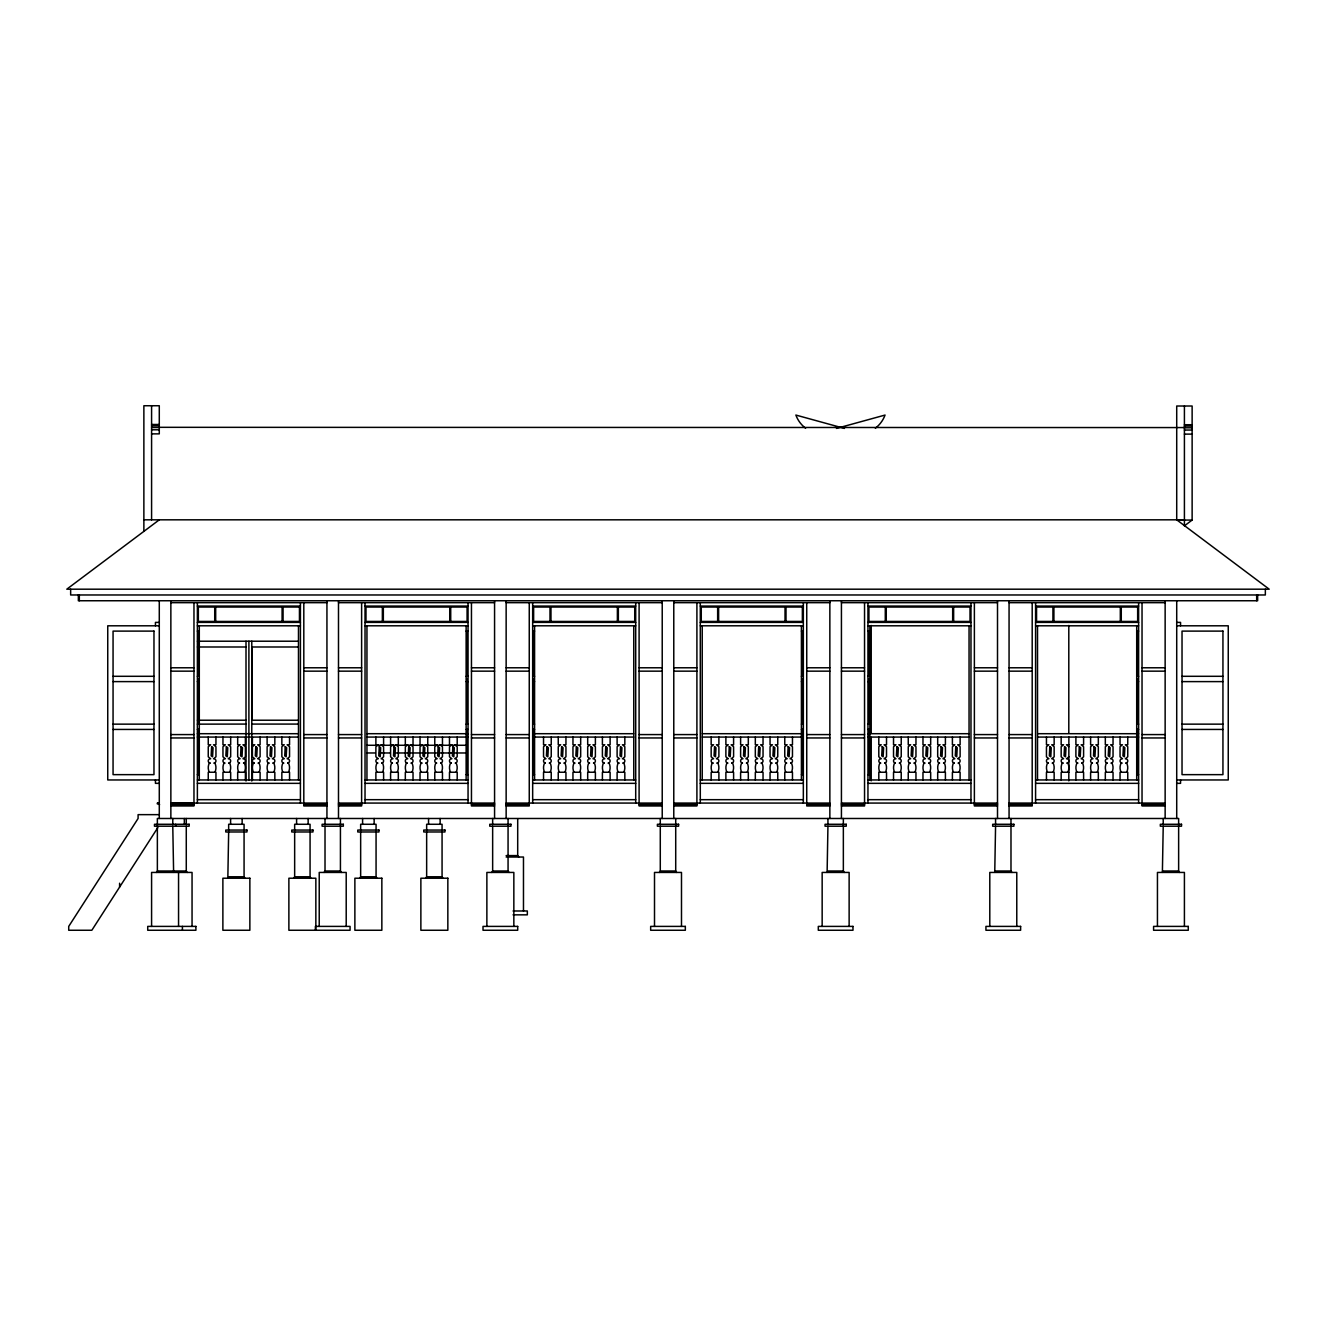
<?xml version="1.0" encoding="UTF-8"?>
<svg xmlns="http://www.w3.org/2000/svg" width="1336" height="1336" viewBox="0 0 1336 1336"><rect width="100%" height="100%" fill="white"/><g stroke="black" fill="none" stroke-linecap="round" stroke-linejoin="round"><path stroke-width="1.5" d="M157.364 803.186L157.364 803.938A3.474 3.474 0 0 1 159.602 804.673L159.251 804.422M246.008 781.026L246.008 641.213M248.897 780.241L248.897 641.213M871.206 780.859L871.222 737.355M871.206 733.213L871.222 625.465M1179.604 872.441L1178.636 871.005L1178.636 818.484L157.364 818.484L157.364 871.005L156.395 872.441M228.656 831.977L227.838 878.153M294.655 831.977L294.655 876.783L293.703 878.22M325.015 826.199L325.015 871.005L324.047 872.441M360.653 831.977L360.653 876.783L359.685 878.22M426.652 831.977L426.652 876.783L425.683 878.22M492.65 826.199L492.65 871.005L491.681 872.441M660.285 826.199L660.285 871.005L659.333 872.441M827.936 826.199L827.118 872.375M995.57 826.199L994.752 872.375M1163.222 826.199L1162.387 872.375M157.865 827.568L91.85 930.257L68.721 930.257L68.721 926.399L138.092 818.484L138.092 814.643L159.285 814.643M1068.883 756.827L1066.479 758.748A2.188 2.188 0 0 1 1068.867 760.618A2.188 2.188 0 0 1 1067.08 763.073M159.285 519.821L66.8 589.193L1269.2 589.193L1176.715 519.821L143.87 519.821M1192.13 520.071L1176.715 520.071L1176.715 406.01L1192.13 406.01L1192.13 520.071L1184.414 525.85L1184.414 406.01M836.453 428.422L885.05 415.062A29.058 29.058 0 0 1 875.33 428.221M151.586 424.481L159.285 424.481M1184.414 424.731L1192.13 424.731M151.586 425.833L159.285 425.833M1184.414 426.084L1192.13 426.084M159.285 427.32L1184.414 427.57M151.586 427.537L159.285 427.537M1184.414 427.804L1192.13 427.804M151.586 429.791L159.285 429.791M1184.414 430.042L1192.13 430.042M151.586 433.866L159.285 433.866L159.285 405.743L143.87 405.743L143.87 531.377M1184.414 434.116L1192.13 434.116M170.858 602.67L326.936 602.67M338.492 602.67L494.57 602.67M506.144 602.67L662.222 602.67M673.778 602.67L829.856 602.67M841.429 602.67L997.508 602.67M1009.064 602.67L1165.142 602.67M197.377 606.076L300.416 606.076M365.029 606.076L468.051 606.076M532.663 606.076L635.702 606.076M700.298 606.076L803.337 606.076M867.949 606.076L970.971 606.076M1035.584 606.076L1138.623 606.076M159.285 622.392L155.444 622.392L155.444 625.799M197.377 622.392L300.416 622.392M365.029 622.392L468.051 622.392M532.663 622.392L635.702 622.392M700.298 622.392L803.337 622.392M867.949 622.392L970.971 622.392M1035.584 622.392L1138.623 622.392M1176.715 622.392L1180.556 622.392L1180.556 625.799M159.285 625.799L107.748 625.799L107.748 779.957L159.285 779.957M197.377 625.799L300.416 625.799M365.029 625.799L468.051 625.799M532.663 625.799L635.702 625.799M700.298 625.799L803.337 625.799M867.949 625.799L970.971 625.799M1035.584 625.799L1138.623 625.799M1176.715 625.799L1228.252 625.799L1228.252 779.957L1176.715 779.957M197.377 631.11L199.298 631.11M466.13 631.11L468.051 631.11M532.663 631.11L534.584 631.11M801.416 631.11L803.337 631.11M867.949 631.11L869.87 631.11M1136.702 631.11L1138.623 631.11M197.444 641.213L298.312 641.213M197.444 646.991L246.008 646.991M298.312 646.991L251.786 646.991L251.786 720.221L298.312 720.221M170.858 667.783L193.97 667.783M303.806 667.783L326.936 667.783M338.492 667.783L361.622 667.783M471.458 667.783L494.57 667.783M506.144 667.783L529.256 667.783M639.092 667.783L662.222 667.783M673.778 667.783L696.908 667.783M806.744 667.783L829.856 667.783M841.429 667.783L864.542 667.783M974.378 667.783L997.508 667.783M1009.064 667.783L1032.194 667.783M1142.03 667.783L1165.142 667.783M170.858 671.156L193.97 671.156M303.806 671.156L326.936 671.156M338.492 671.156L361.622 671.156M471.458 671.156L494.57 671.156M506.144 671.156L529.256 671.156M639.092 671.156L662.222 671.156M673.778 671.156L696.908 671.156M806.744 671.156L829.856 671.156M841.429 671.156L864.542 671.156M974.378 671.156L997.508 671.156M1009.064 671.156L1032.194 671.156M1142.03 671.156L1165.142 671.156M113.059 676.3L153.974 676.3M197.377 676.3L199.298 676.3M466.13 676.3L468.051 676.3M532.663 676.3L534.584 676.3M801.416 676.3L803.337 676.3M867.949 676.3L869.87 676.3M1136.702 676.3L1138.623 676.3M1182.026 676.3L1222.941 676.3M113.059 681.61L153.974 681.61M197.377 681.61L199.298 681.61M466.13 681.61L468.051 681.61M532.663 681.61L534.584 681.61M801.416 681.61L803.337 681.61M867.949 681.61L869.87 681.61M1136.702 681.61L1138.623 681.61M1182.026 681.61L1222.941 681.61M197.444 720.221L246.008 720.221M113.059 724.145L153.974 724.145M197.377 724.145L246.008 724.079M251.786 724.079L298.312 724.079M466.13 724.145L468.051 724.145M532.663 724.145L534.584 724.145M801.416 724.145L803.337 724.145M867.949 724.145L869.87 724.145M1136.702 724.145L1138.623 724.145M1182.026 724.145L1222.941 724.145M113.059 729.439L153.974 729.439M197.377 729.439L199.298 729.439M466.13 729.439L468.051 729.439M532.663 729.439L534.584 729.439M801.416 729.439L803.337 729.439M867.949 729.439L869.87 729.439M1136.702 729.439L1138.623 729.439M1182.026 729.439L1222.941 729.439M197.377 733.698L298.346 733.698M367.083 733.698L468.051 733.698M532.663 733.698L633.631 733.698M702.369 733.698L803.337 733.698M867.949 733.698L968.917 733.698M1037.655 733.698L1138.623 733.698M170.858 734.583L193.97 734.583M303.806 734.583L326.936 734.583M338.492 734.583L361.622 734.583M471.458 734.583L494.57 734.583M506.144 734.583L529.256 734.583M639.092 734.583L662.222 734.583M673.778 734.583L696.908 734.583M806.744 734.583L829.856 734.583M841.429 734.583L864.542 734.583M974.378 734.583L997.508 734.583M1009.064 734.583L1032.194 734.583M1142.03 734.583L1165.142 734.583M197.377 737.071L298.379 737.071M367.033 737.071L468.051 737.071M532.663 737.071L633.665 737.071M702.318 737.071L803.337 737.071M867.949 737.071L968.951 737.071M1037.604 737.071L1138.623 737.071M170.858 737.956L193.97 737.956M303.806 737.956L326.936 737.956M338.492 737.956L361.622 737.956M471.458 737.956L494.57 737.956M506.144 737.956L529.256 737.956M639.092 737.956L662.222 737.956M673.778 737.956L696.908 737.956M806.744 737.956L829.856 737.956M841.429 737.956L864.542 737.956M974.378 737.956L997.508 737.956M1009.064 737.956L1032.194 737.956M1142.03 737.956L1165.142 737.956M1068.883 744.787L1066.479 744.787L1068.883 746.707M367.033 745.271L466.698 745.271M367.033 752.97L375.349 752.97M379.491 752.97L389.878 752.97M394.036 752.97L466.698 752.97M210.053 763.09L209.284 763.09A10.655 10.655 0 0 0 209.284 772.241M214.144 763.09L214.912 763.09A10.655 10.655 0 0 1 214.912 772.241M224.765 763.09L223.997 763.09A10.655 10.655 0 0 0 223.997 772.241M228.874 763.09L229.642 763.09A10.655 10.655 0 0 1 229.642 772.241M239.478 763.09L238.71 763.09A10.655 10.655 0 0 0 238.71 772.241M243.586 763.09L244.354 763.09A10.655 10.655 0 0 1 244.354 772.241M254.207 763.09L253.439 763.09A10.655 10.655 0 0 0 253.439 772.241M258.299 763.09L259.067 763.09A10.655 10.655 0 0 1 259.067 772.241M268.92 763.09L268.152 763.09A10.655 10.655 0 0 0 268.152 772.241M273.028 763.09L273.796 763.09A10.655 10.655 0 0 1 273.796 772.241M283.633 763.09L282.865 763.09A10.655 10.655 0 0 0 282.865 772.241M287.741 763.09L288.509 763.09A10.655 10.655 0 0 1 288.509 772.241M377.687 763.09L376.919 763.09A10.655 10.655 0 0 0 376.919 772.241M381.795 763.09L382.564 763.09A10.655 10.655 0 0 1 382.564 772.241M392.4 763.09L391.632 763.09A10.655 10.655 0 0 0 391.632 772.241M396.508 763.09L397.276 763.09A10.655 10.655 0 0 1 397.276 772.241M407.129 763.09L406.361 763.09A10.655 10.655 0 0 0 406.361 772.241M411.221 763.09L412.006 763.09A10.655 10.655 0 0 1 412.006 772.241M421.842 763.09L421.074 763.09A10.655 10.655 0 0 0 421.074 772.241M425.95 763.09L426.718 763.09A10.655 10.655 0 0 1 426.718 772.241M436.571 763.09L435.786 763.09A10.655 10.655 0 0 0 435.786 772.241M440.663 763.09L441.431 763.09A10.655 10.655 0 0 1 441.431 772.241M451.284 763.09L450.516 763.09A10.655 10.655 0 0 0 450.516 772.241M455.392 763.09L456.16 763.09A10.655 10.655 0 0 1 456.16 772.241M545.322 763.09L544.554 763.09A10.655 10.655 0 0 0 544.554 772.241M549.43 763.09L550.198 763.09A10.655 10.655 0 0 1 550.198 772.241M560.051 763.09L559.283 763.09A10.655 10.655 0 0 0 559.283 772.241M564.159 763.09L564.928 763.09A10.655 10.655 0 0 1 564.928 772.241M574.764 763.09L573.996 763.09A10.655 10.655 0 0 0 573.996 772.241M578.872 763.09L579.64 763.09A10.655 10.655 0 0 1 579.64 772.241M589.493 763.09L588.725 763.09A10.655 10.655 0 0 0 588.725 772.241M593.585 763.09L594.353 763.09A10.655 10.655 0 0 1 594.353 772.241M604.206 763.09L603.438 763.09A10.655 10.655 0 0 0 603.438 772.241M608.314 763.09L609.082 763.09A10.655 10.655 0 0 1 609.082 772.241M618.919 763.09L618.15 763.09A10.655 10.655 0 0 0 618.15 772.241M623.027 763.09L623.795 763.09A10.655 10.655 0 0 1 623.795 772.241M712.973 763.09L712.205 763.09A10.655 10.655 0 0 0 712.205 772.241M717.081 763.09L717.85 763.09A10.655 10.655 0 0 1 717.85 772.241M727.686 763.09L726.918 763.09A10.655 10.655 0 0 0 726.918 772.241M731.794 763.09L732.562 763.09A10.655 10.655 0 0 1 732.562 772.241M742.415 763.09L741.647 763.09A10.655 10.655 0 0 0 741.647 772.241M746.507 763.09L747.275 763.09A10.655 10.655 0 0 1 747.275 772.241M757.128 763.09L756.36 763.09A10.655 10.655 0 0 0 756.36 772.241M761.236 763.09L762.004 763.09A10.655 10.655 0 0 1 762.004 772.241M771.841 763.09L771.072 763.09A10.655 10.655 0 0 0 771.072 772.241M775.949 763.09L776.717 763.09A10.655 10.655 0 0 1 776.717 772.241M786.57 763.09L785.802 763.09A10.655 10.655 0 0 0 785.802 772.241M790.678 763.09L791.446 763.09A10.655 10.655 0 0 1 791.446 772.241M880.608 763.09L879.84 763.09A10.655 10.655 0 0 0 879.84 772.241M884.716 763.09L885.484 763.09A10.655 10.655 0 0 1 885.484 772.241M895.337 763.09L894.569 763.09A10.655 10.655 0 0 0 894.569 772.241M899.429 763.09L900.213 763.09A10.655 10.655 0 0 1 900.213 772.241M910.05 763.09L909.282 763.09A10.655 10.655 0 0 0 909.282 772.241M914.158 763.09L914.926 763.09A10.655 10.655 0 0 1 914.926 772.241M924.779 763.09L923.994 763.09A10.655 10.655 0 0 0 923.994 772.241M928.871 763.09L929.639 763.09A10.655 10.655 0 0 1 929.639 772.241M939.492 763.09L938.724 763.09A10.655 10.655 0 0 0 938.724 772.241M943.6 763.09L944.368 763.09A10.655 10.655 0 0 1 944.368 772.241M954.205 763.09L953.436 763.09A10.655 10.655 0 0 0 953.436 772.241M958.313 763.09L959.081 763.09A10.655 10.655 0 0 1 959.081 772.241M1048.259 763.09L1047.491 763.09A10.655 10.655 0 0 0 1047.491 772.241M1052.367 763.09L1053.135 763.09A10.655 10.655 0 0 1 1053.135 772.241M1062.972 763.09L1062.203 763.09A10.655 10.655 0 0 0 1062.203 772.241M1067.08 763.09L1067.848 763.09A10.655 10.655 0 0 1 1067.848 772.241M1077.701 763.09L1076.933 763.09A10.655 10.655 0 0 0 1076.933 772.241M1081.793 763.09L1082.561 763.09A10.655 10.655 0 0 1 1082.561 772.241M1092.414 763.09L1091.646 763.09A10.655 10.655 0 0 0 1091.646 772.241M1096.522 763.09L1097.29 763.09A10.655 10.655 0 0 1 1097.29 772.241M1107.127 763.09L1106.358 763.09A10.655 10.655 0 0 0 1106.358 772.241M1111.235 763.09L1112.003 763.09A10.655 10.655 0 0 1 1112.003 772.241M1121.856 763.09L1121.088 763.09A10.655 10.655 0 0 0 1121.088 772.241M1125.947 763.09L1126.716 763.09A10.655 10.655 0 0 1 1126.716 772.241M1068.883 772.241L1061.168 772.241L1061.168 779.957M197.377 774.646L199.298 774.646M466.13 774.646L468.051 774.646M532.663 774.646L534.584 774.646M801.416 774.646L803.337 774.646M867.949 774.646L869.87 774.646M1136.702 774.646L1138.623 774.646M197.377 779.957L300.416 779.957M365.029 779.957L468.051 779.957M532.663 779.957L635.702 779.957M700.298 779.957L803.337 779.957M867.949 779.957L970.971 779.957M1035.584 779.957L1138.623 779.957M159.285 783.347L155.444 783.347L155.444 779.957M197.377 783.347L300.416 783.347M365.029 783.347L468.051 783.347M532.663 783.347L635.702 783.347M700.298 783.347L803.337 783.347M867.949 783.347L970.971 783.347M1035.584 783.347L1138.623 783.347M1176.715 783.347L1180.556 783.347L1180.556 779.957M197.377 799.679L300.416 799.679M365.029 799.679L468.051 799.679M532.663 799.679L635.702 799.679M700.298 799.679L803.337 799.679M867.949 799.679L970.971 799.679M1035.584 799.679L1138.623 799.679M157.464 803.07L159.285 803.07M326.936 803.07L170.858 803.086L193.97 803.17M338.492 803.07L494.57 803.07M506.144 803.07L662.222 803.07M673.778 803.07L829.856 803.07M841.429 803.07L997.508 803.07M1009.064 803.07L1165.142 803.07M170.858 803.938L193.97 803.938M303.806 803.938L326.936 803.938M338.492 803.938L361.622 803.938M471.458 803.938L494.57 803.938M506.144 803.938L529.256 803.938M639.092 803.938L662.222 803.938M673.778 803.938L696.908 803.938M806.744 803.938L829.856 803.938M841.429 803.938L864.542 803.938M974.378 803.938L997.508 803.938M1009.064 803.938L1032.194 803.938M1142.03 803.938L1165.142 803.938M170.858 804.806L193.97 804.806M303.806 804.806L326.936 804.806M338.492 804.806L361.622 804.806M471.458 804.806L494.57 804.806M506.144 804.806L529.256 804.806M639.092 804.806L662.222 804.806M673.778 804.806L696.908 804.806M806.744 804.806L829.856 804.806M841.429 804.806L864.542 804.806M974.378 804.806L997.508 804.806M1009.064 804.806L1032.194 804.806M1142.03 804.806L1165.142 804.806M170.858 805.959L193.97 805.959L193.97 602.67M326.936 805.959L303.806 805.959L303.806 602.67M338.492 805.959L361.622 805.959L361.622 602.67M494.57 805.959L471.458 805.959L471.458 602.67M506.144 805.959L529.256 805.959L529.256 602.67M662.222 805.959L639.092 805.959L639.092 602.67M673.778 805.959L696.908 805.959L696.908 602.67M829.856 805.959L806.744 805.959L806.744 602.67M841.429 805.959L864.542 805.959L864.542 602.67M997.508 805.959L974.378 805.959L974.378 602.67M1009.064 805.959L1032.194 805.959L1032.194 602.67M1165.142 805.959L1142.03 805.959L1142.03 602.67M506.144 855.591L517.7 855.591L518.669 857.027M506.144 857.027L523.478 857.027L523.478 910.985M157.364 871.005L186.272 871.005L187.24 872.441M325.015 871.005L340.429 871.005L341.381 872.441M492.65 871.005L508.064 871.005L509.033 872.441M660.285 871.005L675.715 871.005L676.667 872.441M827.936 871.005L843.35 871.005L844.319 872.441M995.57 871.005L1010.985 871.005L1011.953 872.441M1163.222 871.005L1178.636 871.005M228.656 876.783L244.071 876.783L244.655 877.986A2.522 1.787 90 0 0 245.039 878.22M294.655 876.783L310.069 876.783L310.637 877.986A2.522 1.787 90 0 0 311.037 878.22M360.653 876.783L376.067 876.783L376.635 877.986A2.522 1.787 90 0 0 377.036 878.22M426.652 876.783L442.066 876.783L442.634 877.986A2.522 1.787 -90 0 0 443.034 878.22M513.057 910.985L527.336 910.985L527.336 914.843L513.057 914.843M1176.715 519.821L1184.414 520.071M844.469 428.422L795.872 415.062A29.058 29.058 0 0 0 805.591 428.221M173.613 872.375L172.778 826.199M517.7 855.591L517.7 818.935M1265.342 589.193L1265.342 594.971L70.658 594.971L70.658 589.193M1257.644 594.971L1257.644 600.749L78.356 600.749L78.356 594.971L79.325 594.971L79.325 600.749M1256.675 594.971L1256.675 600.749M1184.414 926.399L1184.414 872.441L1157.444 872.441L1157.444 926.399M1176.715 601.1L1176.715 818.484M1165.142 601.183L1165.142 818.484M1163.222 818.484L1163.222 824.279M1138.623 602.67L1138.623 803.07M1137.654 631.11L1137.654 676.3M1137.654 678.955L1137.654 724.145M1137.654 729.439L1137.654 774.646M1136.702 625.799L1136.702 779.957M1127.751 737.071L1127.751 744.787L1125.346 744.787L1127.751 746.707L1127.751 756.827L1125.346 758.748A2.188 2.188 0 0 1 1127.734 760.618A2.188 2.188 0 0 1 1125.947 763.073M1127.751 779.957L1127.751 772.241L1120.052 772.241L1120.052 779.957M1121.271 607.045L1121.271 621.44M1120.32 607.045L1120.32 621.44M1120.052 737.071L1120.052 744.787L1122.457 744.787L1120.052 746.707L1120.052 756.827L1122.457 758.748A2.188 2.188 0 0 0 1120.069 760.618A2.188 2.188 0 0 0 1121.856 763.073M1113.038 737.071L1113.038 744.787L1110.633 744.787L1113.038 746.707L1113.038 756.827L1110.633 758.748A2.188 2.188 0 0 1 1113.022 760.618A2.188 2.188 0 0 1 1111.235 763.073M1113.038 779.957L1113.038 772.241L1105.323 772.241L1105.323 779.957M1105.323 737.071L1105.323 744.787L1107.744 744.787L1105.323 746.707L1105.323 756.827L1107.744 758.748A2.188 2.188 0 0 0 1105.356 760.618A2.188 2.188 0 0 0 1107.127 763.073M1098.326 737.071L1098.326 744.787L1095.904 744.787L1098.326 746.707L1098.326 756.827L1095.904 758.748A2.188 2.188 0 0 1 1098.292 760.618A2.188 2.188 0 0 1 1096.522 763.073M1098.326 779.957L1098.326 772.241L1090.61 772.241L1090.61 779.957M1090.61 737.071L1090.61 744.787L1093.015 744.787L1090.61 746.707L1090.61 756.827L1093.015 758.748A2.188 2.188 0 0 0 1090.627 760.618A2.188 2.188 0 0 0 1092.414 763.073M1083.596 737.071L1083.596 744.787L1081.191 744.787L1083.596 746.707L1083.596 756.827L1081.191 758.748A2.188 2.188 0 0 1 1083.58 760.618A2.188 2.188 0 0 1 1081.793 763.073M1083.596 779.957L1083.596 772.241L1075.898 772.241L1075.898 779.957M1075.898 737.071L1075.898 744.787L1078.302 744.787L1075.898 746.707L1075.898 756.827L1078.302 758.748A2.188 2.188 0 0 0 1075.914 760.618A2.188 2.188 0 0 0 1077.701 763.073M1068.8 625.465L1068.8 733.213M1068.883 737.071L1068.8 780.859M1061.168 737.071L1061.168 744.787L1063.59 744.787L1061.168 746.707L1061.168 756.827L1063.59 758.748A2.188 2.188 0 0 0 1061.202 760.618A2.188 2.188 0 0 0 1062.972 763.073M1054.154 737.071L1054.154 744.787L1051.749 744.787L1054.154 746.707L1054.154 756.827L1051.749 758.748A2.188 2.188 0 0 1 1054.137 760.618A2.188 2.188 0 0 1 1052.367 763.073M1054.154 779.957L1054.154 772.241L1046.455 772.241L1046.455 779.957M1053.904 607.045L1053.904 621.44M1052.935 607.045L1052.935 621.44M1046.455 737.071L1046.455 744.787L1048.86 744.787L1046.455 746.707L1046.455 756.827L1048.86 758.748A2.188 2.188 0 0 0 1046.472 760.618A2.188 2.188 0 0 0 1048.259 763.073M1037.521 625.799L1037.521 779.957M1035.584 602.67L1035.584 803.07M1016.779 926.399L1016.779 872.441L989.792 872.441L989.792 926.399M1010.985 818.484L1010.985 871.005M1009.064 601.183L1009.064 818.484M997.508 601.183L997.508 818.484M995.57 818.484L995.57 824.279M970.971 602.67L970.971 803.07M969.051 625.799L969.051 779.957M960.116 737.071L960.116 744.787L957.712 744.787L960.116 746.707L960.116 756.827L957.712 758.748A2.188 2.188 0 0 1 960.1 760.618A2.188 2.188 0 0 1 958.313 763.073M960.116 779.957L960.116 772.241L952.401 772.241L952.401 779.957M953.637 607.045L953.637 621.44M952.668 607.045L952.668 621.44M952.401 737.071L952.401 744.787L954.822 744.787L952.401 746.707L952.401 756.827L954.822 758.748A2.188 2.188 0 0 0 952.434 760.618A2.188 2.188 0 0 0 954.205 763.073M945.404 737.071L945.404 744.787L942.982 744.787L945.404 746.707L945.404 756.827L942.982 758.748A2.188 2.188 0 0 1 945.37 760.618A2.188 2.188 0 0 1 943.6 763.073M945.404 779.957L945.404 772.241L937.688 772.241L937.688 779.957M937.688 737.071L937.688 744.787L940.093 744.787L937.688 746.707L937.688 756.827L940.093 758.748A2.188 2.188 0 0 0 937.705 760.618A2.188 2.188 0 0 0 939.492 763.073M930.674 737.071L930.674 744.787L928.269 744.787L930.674 746.707L930.674 756.827L928.269 758.748A2.188 2.188 0 0 1 930.658 760.618A2.188 2.188 0 0 1 928.871 763.073M930.674 779.957L930.674 772.241L922.976 772.241L922.976 779.957M922.976 737.071L922.976 744.787L925.38 744.787L922.976 746.707L922.976 756.827L925.38 758.748A2.188 2.188 0 0 0 922.992 760.618A2.188 2.188 0 0 0 924.779 763.073M915.962 737.071L915.962 744.787L913.557 744.787L915.962 746.707L915.962 756.827L913.557 758.748A2.188 2.188 0 0 1 915.945 760.618A2.188 2.188 0 0 1 914.158 763.073M915.962 779.957L915.962 772.241L908.246 772.241L908.246 779.957M908.246 737.071L908.246 744.787L910.651 744.787L908.246 746.707L908.246 756.827L910.651 758.748A2.188 2.188 0 0 0 908.28 760.618A2.188 2.188 0 0 0 910.05 763.073M901.232 737.071L901.232 744.787L898.827 744.787L901.232 746.707L901.232 756.827L898.827 758.748A2.188 2.188 0 0 1 901.215 760.618A2.188 2.188 0 0 1 899.429 763.073M901.232 779.957L901.232 772.241L893.533 772.241L893.533 779.957M893.533 737.071L893.533 744.787L895.938 744.787L893.533 746.707L893.533 756.827L895.938 758.748A2.188 2.188 0 0 0 893.55 760.618A2.188 2.188 0 0 0 895.337 763.073M886.519 737.071L886.519 744.787L884.115 744.787L886.519 746.707L886.519 756.827L884.115 758.748A2.188 2.188 0 0 1 886.503 760.618A2.188 2.188 0 0 1 884.716 763.073M886.519 779.957L886.519 772.241L878.804 772.241L878.804 779.957M886.252 607.045L886.252 621.44M885.284 607.045L885.284 621.44M878.804 737.071L878.804 744.787L881.226 744.787L878.804 746.707L878.804 756.827L881.226 758.748A2.188 2.188 0 0 0 878.837 760.618A2.188 2.188 0 0 0 880.608 763.073M869.87 625.799L869.87 779.957M868.918 631.11L868.918 676.3M868.918 678.955L868.918 724.145M868.918 729.439L868.918 774.646M867.949 602.67L867.949 803.07M849.128 926.399L849.128 872.441L822.158 872.441L822.158 926.399M843.35 818.484L843.35 871.005M841.429 601.183L841.429 818.484M829.856 601.183L829.856 818.484M827.936 818.484L827.936 824.279M803.337 602.67L803.337 803.07M802.368 631.11L802.368 676.3M802.368 678.955L802.368 724.145M802.368 729.439L802.368 774.646M801.416 625.799L801.416 779.957M792.465 737.071L792.465 744.787L790.06 744.787L792.465 746.707L792.465 756.827L790.06 758.748A2.188 2.188 0 0 1 792.448 760.618A2.188 2.188 0 0 1 790.678 763.073M792.465 779.957L792.465 772.241L784.766 772.241L784.766 779.957M786.002 607.045L786.002 621.44M785.034 607.045L785.034 621.44M784.766 737.071L784.766 744.787L787.171 744.787L784.766 746.707L784.766 756.827L787.171 758.748A2.188 2.188 0 0 0 784.783 760.618A2.188 2.188 0 0 0 786.57 763.073M777.752 737.071L777.752 744.787L775.348 744.787L777.752 746.707L777.752 756.827L775.348 758.748A2.188 2.188 0 0 1 777.736 760.618A2.188 2.188 0 0 1 775.949 763.073M777.752 779.957L777.752 772.241L770.054 772.241L770.054 779.957M770.054 737.071L770.054 744.787L772.458 744.787L770.054 746.707L770.054 756.827L772.458 758.748A2.188 2.188 0 0 0 770.07 760.618A2.188 2.188 0 0 0 771.841 763.073M763.04 737.071L763.04 744.787L760.618 744.787L763.04 746.707L763.04 756.827L760.618 758.748A2.188 2.188 0 0 1 763.006 760.618A2.188 2.188 0 0 1 761.236 763.073M763.04 779.957L763.04 772.241L755.324 772.241L755.324 779.957M755.324 737.071L755.324 744.787L757.729 744.787L755.324 746.707L755.324 756.827L757.729 758.748A2.188 2.188 0 0 0 755.341 760.618A2.188 2.188 0 0 0 757.128 763.073M748.31 737.071L748.31 744.787L745.905 744.787L748.31 746.707L748.31 756.827L745.905 758.748A2.188 2.188 0 0 1 748.294 760.618A2.188 2.188 0 0 1 746.507 763.073M748.31 779.957L748.31 772.241L740.612 772.241L740.612 779.957M740.612 737.071L740.612 744.787L743.016 744.787L740.612 746.707L740.612 756.827L743.016 758.748A2.188 2.188 0 0 0 740.628 760.618A2.188 2.188 0 0 0 742.415 763.073M733.598 737.071L733.598 744.787L731.193 744.787L733.598 746.707L733.598 756.827L731.193 758.748A2.188 2.188 0 0 1 733.581 760.618A2.188 2.188 0 0 1 731.794 763.073M733.598 779.957L733.598 772.241L725.882 772.241L725.882 779.957M725.882 737.071L725.882 744.787L728.304 744.787L725.882 746.707L725.882 756.827L728.304 758.748A2.188 2.188 0 0 0 725.916 760.618A2.188 2.188 0 0 0 727.686 763.073M718.885 737.071L718.885 744.787L716.463 744.787L718.885 746.707L718.885 756.827L716.463 758.748A2.188 2.188 0 0 1 718.851 760.618A2.188 2.188 0 0 1 717.081 763.073M718.885 779.957L718.885 772.241L711.169 772.241L711.169 779.957M718.618 607.045L718.618 621.44M717.649 607.045L717.649 621.44M711.169 737.071L711.169 744.787L713.574 744.787L711.169 746.707L711.169 756.827L713.574 758.748A2.188 2.188 0 0 0 711.186 760.618A2.188 2.188 0 0 0 712.973 763.073M702.235 625.799L702.235 779.957M700.298 602.67L700.298 803.07M681.494 926.399L681.494 872.441L654.506 872.441L654.506 926.399M675.715 818.484L675.715 871.005M673.778 601.183L673.778 818.484M662.222 601.183L662.222 818.484M660.285 818.484L660.285 824.279M635.702 602.67L635.702 803.07M633.765 625.799L633.765 779.957M624.83 737.071L624.83 744.787L622.426 744.787L624.83 746.707L624.83 756.827L622.426 758.748A2.188 2.188 0 0 1 624.814 760.618A2.188 2.188 0 0 1 623.027 763.073M624.83 779.957L624.83 772.241L617.115 772.241L617.115 779.957M618.351 607.045L618.351 621.44M617.382 607.045L617.382 621.44M617.115 737.071L617.115 744.787L619.537 744.787L617.115 746.707L617.115 756.827L619.537 758.748A2.188 2.188 0 0 0 617.149 760.618A2.188 2.188 0 0 0 618.919 763.073M610.118 737.071L610.118 744.787L607.696 744.787L610.118 746.707L610.118 756.827L607.696 758.748A2.188 2.188 0 0 1 610.084 760.618A2.188 2.188 0 0 1 608.314 763.073M610.118 779.957L610.118 772.241L602.402 772.241L602.402 779.957M602.402 737.071L602.402 744.787L604.807 744.787L602.402 746.707L602.402 756.827L604.807 758.748A2.188 2.188 0 0 0 602.419 760.618A2.188 2.188 0 0 0 604.206 763.073M595.388 737.071L595.388 744.787L592.984 744.787L595.388 746.707L595.388 756.827L592.984 758.748A2.188 2.188 0 0 1 595.372 760.618A2.188 2.188 0 0 1 593.585 763.073M595.388 779.957L595.388 772.241L587.69 772.241L587.69 779.957M587.69 737.071L587.69 744.787L590.095 744.787L587.69 746.707L587.69 756.827L590.095 758.748A2.188 2.188 0 0 0 587.706 760.618A2.188 2.188 0 0 0 589.493 763.073M580.676 737.071L580.676 744.787L578.271 744.787L580.676 746.707L580.676 756.827L578.271 758.748A2.188 2.188 0 0 1 580.659 760.618A2.188 2.188 0 0 1 578.872 763.073M580.676 779.957L580.676 772.241L572.96 772.241L572.96 779.957M572.96 737.071L572.96 744.787L575.382 744.787L572.96 746.707L572.96 756.827L575.382 758.748A2.188 2.188 0 0 0 572.994 760.618A2.188 2.188 0 0 0 574.764 763.073M565.946 737.071L565.946 744.787L563.541 744.787L565.946 746.707L565.946 756.827L563.541 758.748A2.188 2.188 0 0 1 565.93 760.618A2.188 2.188 0 0 1 564.159 763.073M565.946 779.957L565.946 772.241L558.248 772.241L558.248 779.957M558.248 737.071L558.248 744.787L560.652 744.787L558.248 746.707L558.248 756.827L560.652 758.748A2.188 2.188 0 0 0 558.264 760.618A2.188 2.188 0 0 0 560.051 763.073M551.234 737.071L551.234 744.787L548.829 744.787L551.234 746.707L551.234 756.827L548.829 758.748A2.188 2.188 0 0 1 551.217 760.618A2.188 2.188 0 0 1 549.43 763.073M551.234 779.957L551.234 772.241L543.535 772.241L543.535 779.957M550.966 607.045L550.966 621.44M549.998 607.045L549.998 621.44M543.535 737.071L543.535 744.787L545.94 744.787L543.535 746.707L543.535 756.827L545.94 758.748A2.188 2.188 0 0 0 543.552 760.618A2.188 2.188 0 0 0 545.322 763.073M534.584 625.799L534.584 779.957M533.632 631.11L533.632 676.3M533.632 678.955L533.632 724.145M533.632 729.439L533.632 774.646M532.663 602.67L532.663 803.07M513.842 926.399L513.842 872.441L486.872 872.441L486.872 926.399M508.064 818.484L508.064 871.005M506.144 601.183L506.144 818.484M494.57 601.183L494.57 818.484M492.65 818.484L492.65 824.279M468.051 602.67L468.051 803.07M467.082 631.11L467.082 676.3M467.082 678.955L467.082 724.145M467.082 729.439L467.082 774.646M466.13 625.799L466.13 779.957M457.196 737.071L457.196 744.787L454.774 744.787L457.196 746.707L457.196 756.827L454.774 758.748A2.188 2.188 0 0 1 457.162 760.618A2.188 2.188 0 0 1 455.392 763.073M457.196 779.957L457.196 772.241L449.48 772.241L449.48 779.957M450.716 607.045L450.716 621.44M449.748 607.045L449.748 621.44M449.48 737.071L449.48 744.787L451.885 744.787L449.48 746.707L449.48 756.827L451.885 758.748A2.188 2.188 0 0 0 449.497 760.618A2.188 2.188 0 0 0 451.284 763.073M442.466 737.071L442.466 744.787L440.062 744.787L442.466 746.707L442.466 756.827L440.062 758.748A2.188 2.188 0 0 1 442.45 760.618A2.188 2.188 0 0 1 440.663 763.073M442.466 779.957L442.466 772.241L434.768 772.241L434.768 779.957M442.066 830.057L442.066 824.279L426.652 824.279L426.652 830.057M442.066 831.977L442.066 876.783M440.145 818.484L440.145 824.279M434.768 737.071L434.768 744.787L437.173 744.787L434.768 746.707L434.768 756.827L437.173 758.748A2.188 2.188 0 0 0 434.785 760.618A2.188 2.188 0 0 0 436.571 763.073M428.572 818.484L428.572 824.279M427.754 737.071L427.754 744.787L425.349 744.787L427.754 746.707L427.754 756.827L425.349 758.748A2.188 2.188 0 0 1 427.72 760.618A2.188 2.188 0 0 1 425.95 763.073M427.754 779.957L427.754 772.241L420.038 772.241L420.038 779.957M420.038 737.071L420.038 744.787L422.443 744.787L420.038 746.707L420.038 756.827L422.443 758.748A2.188 2.188 0 0 0 420.055 760.618A2.188 2.188 0 0 0 421.842 763.073M413.024 737.071L413.024 744.787L410.62 744.787L413.024 746.707L413.024 756.827L410.62 758.748A2.188 2.188 0 0 1 413.008 760.618A2.188 2.188 0 0 1 411.221 763.073M413.024 779.957L413.024 772.241L405.326 772.241L405.326 779.957M405.326 737.071L405.326 744.787L407.731 744.787L405.326 746.707L405.326 756.827L407.731 758.748A2.188 2.188 0 0 0 405.342 760.618A2.188 2.188 0 0 0 407.129 763.073M398.312 737.071L398.312 744.787L395.907 744.787L398.312 746.707L398.312 756.827L395.907 758.748A2.188 2.188 0 0 1 398.295 760.618A2.188 2.188 0 0 1 396.508 763.073M398.312 779.957L398.312 772.241L390.596 772.241L390.596 779.957M390.596 737.071L390.596 744.787L393.018 744.787L390.596 746.707L390.596 756.827L393.018 758.748A2.188 2.188 0 0 0 390.63 760.618A2.188 2.188 0 0 0 392.4 763.073M383.599 737.071L383.599 744.787L381.178 744.787L383.599 746.707L383.599 756.827L381.178 758.748A2.188 2.188 0 0 1 383.566 760.618A2.188 2.188 0 0 1 381.795 763.073M383.599 779.957L383.599 772.241L375.884 772.241L375.884 779.957M383.332 607.045L383.332 621.44M382.363 607.045L382.363 621.44M376.067 830.057L376.067 824.279L360.653 824.279L360.653 830.057M376.067 831.977L376.067 876.783M375.884 737.071L375.884 744.787L378.288 744.787L375.884 746.707L375.884 756.827L378.288 758.748A2.188 2.188 0 0 0 375.9 760.618A2.188 2.188 0 0 0 377.687 763.073M374.147 818.484L374.147 824.279M366.949 625.799L366.949 779.957M365.029 602.67L365.029 803.07M362.59 818.484L362.59 824.279M346.208 926.399L346.208 872.441L319.221 872.441L319.221 926.399M340.429 818.484L340.429 871.005M338.492 601.183L338.492 818.484M326.936 601.183L326.936 818.484M325.015 818.484L325.015 824.279M315.847 930.257L315.847 878.22L288.877 878.22L288.877 930.257L350.065 930.257L350.065 926.399L315.379 926.399L315.379 930.257M310.069 830.057L310.069 824.279L294.655 824.279L294.655 830.057M310.069 831.977L310.069 876.783M308.148 818.484L308.148 824.279M300.416 602.67L300.416 803.07M298.479 625.799L298.479 779.957M296.592 818.484L296.592 824.279M289.545 737.071L289.545 744.787L287.14 744.787L289.545 746.707L289.545 756.827L287.14 758.748A2.188 2.188 0 0 1 289.528 760.618A2.188 2.188 0 0 1 287.741 763.073M289.545 779.957L289.545 772.241L281.846 772.241L281.846 779.957M283.065 607.045L283.065 621.44M282.096 607.045L282.096 621.44M281.846 737.071L281.846 744.787L284.251 744.787L281.846 746.707L281.846 756.827L284.251 758.748A2.188 2.188 0 0 0 281.863 760.618A2.188 2.188 0 0 0 283.633 763.073M274.832 737.071L274.832 744.787L272.41 744.787L274.832 746.707L274.832 756.827L272.41 758.748A2.188 2.188 0 0 1 274.798 760.618A2.188 2.188 0 0 1 273.028 763.073M274.832 779.957L274.832 772.241L267.116 772.241L267.116 779.957M267.116 737.071L267.116 744.787L269.521 744.787L267.116 746.707L267.116 756.827L269.521 758.748A2.188 2.188 0 0 0 267.133 760.618A2.188 2.188 0 0 0 268.92 763.073M260.102 737.071L260.102 744.787L257.698 744.787L260.102 746.707L260.102 756.827L257.698 758.748A2.188 2.188 0 0 1 260.086 760.618A2.188 2.188 0 0 1 258.299 763.073M260.102 779.957L260.102 772.241L252.404 772.241L252.404 779.957M252.404 737.071L252.404 744.787L254.809 744.787L252.404 746.707L252.404 756.827L254.809 758.748A2.188 2.188 0 0 0 252.421 760.618A2.188 2.188 0 0 0 254.207 763.073M251.786 641.213L251.786 781.026M245.39 737.071L245.39 744.787L242.985 744.787L245.39 746.707L245.39 756.827L242.985 758.748A2.188 2.188 0 0 1 245.373 760.618A2.188 2.188 0 0 1 243.586 763.073M245.39 779.957L245.39 772.241L237.674 772.241L237.674 779.957M244.071 830.057L244.071 824.279L228.656 824.279L228.656 830.057M244.071 831.977L244.071 876.783M242.15 818.484L242.15 824.279M237.674 737.071L237.674 744.787L240.096 744.787L237.674 746.707L237.674 756.827L240.096 758.748A2.188 2.188 0 0 0 237.708 760.618A2.188 2.188 0 0 0 239.478 763.073M230.677 737.071L230.677 744.787L228.256 744.787L230.677 746.707L230.677 756.827L228.256 758.748A2.188 2.188 0 0 1 230.644 760.618A2.188 2.188 0 0 1 228.874 763.073M230.677 779.957L230.677 772.241L222.962 772.241L222.962 779.957M230.594 818.484L230.594 824.279M222.962 737.071L222.962 744.787L225.366 744.787L222.962 746.707L222.962 756.827L225.366 758.748A2.188 2.188 0 0 0 222.978 760.618A2.188 2.188 0 0 0 224.765 763.073M215.948 737.071L215.948 744.787L213.543 744.787L215.948 746.707L215.948 756.827L213.543 758.748A2.188 2.188 0 0 1 215.931 760.618A2.188 2.188 0 0 1 214.144 763.073M215.948 779.957L215.948 772.241L208.249 772.241L208.249 779.957M215.68 607.045L215.68 621.44M214.729 607.045L214.729 621.44M208.249 737.071L208.249 744.787L210.654 744.787L208.249 746.707L208.249 756.827L210.654 758.748A2.188 2.188 0 0 0 208.266 760.618A2.188 2.188 0 0 0 210.053 763.073M199.298 625.799L199.298 779.957M198.346 631.11L198.346 676.3M198.346 678.955L198.346 724.145M198.346 729.439L198.346 774.646M197.377 602.67L197.377 803.07M192.05 926.399L192.05 872.441L151.586 872.441L151.586 926.399M186.272 818.484L186.272 824.279M186.272 826.199L186.272 871.005M184.335 818.484L184.335 824.279M182.414 926.399L182.414 930.257M178.556 872.441L178.556 926.399M175.667 824.279L175.667 826.199M172.778 818.484L172.778 824.279M170.858 601.183L170.858 818.484M159.285 601.183L159.285 818.484M151.586 405.743L151.586 519.821M119.605 883.23L119.605 887.087M211.622 746.707L211.138 755.875L212.574 756.827L213.059 747.676L211.622 746.707M226.335 746.707L225.851 755.875L227.304 756.827L227.771 747.676L226.335 746.707M241.048 746.707L240.564 755.875L242.016 756.827L242.501 747.676L241.048 746.707M255.777 746.707L255.293 755.875L256.729 756.827L257.213 747.676L255.777 746.707M270.49 746.707L270.006 755.875L271.459 756.827L271.943 747.676L270.49 746.707M285.203 746.707L284.735 755.875L286.171 756.827L286.656 747.676L285.203 746.707M379.257 746.707L378.773 755.875L380.226 756.827L380.71 747.676L379.257 746.707M393.97 746.707L393.502 755.875L394.938 756.827L395.423 747.676L393.97 746.707M408.699 746.707L408.215 755.875L409.651 756.827L410.135 747.676L408.699 746.707M423.412 746.707L422.928 755.875L424.38 756.827L424.865 747.676L423.412 746.707M438.141 746.707L437.657 755.875L439.093 756.827L439.577 747.676L438.141 746.707M452.854 746.707L452.37 755.875L453.822 756.827L454.29 747.676L452.854 746.707M546.892 746.707L546.424 755.875L547.86 756.827L548.345 747.676L546.892 746.707M561.621 746.707L561.137 755.875L562.59 756.827L563.057 747.676L561.621 746.707M576.334 746.707L575.849 755.875L577.302 756.827L577.787 747.676L576.334 746.707M591.063 746.707L590.579 755.875L592.015 756.827L592.499 747.676L591.063 746.707M605.776 746.707L605.291 755.875L606.744 756.827L607.229 747.676L605.776 746.707M620.489 746.707L620.021 755.875L621.457 756.827L621.941 747.676L620.489 746.707M714.543 746.707L714.059 755.875L715.511 756.827L715.979 747.676L714.543 746.707M729.256 746.707L728.771 755.875L730.224 756.827L730.708 747.676L729.256 746.707M743.985 746.707L743.501 755.875L744.937 756.827L745.421 747.676L743.985 746.707M758.698 746.707L758.213 755.875L759.666 756.827L760.151 747.676L758.698 746.707M773.41 746.707L772.943 755.875L774.379 756.827L774.863 747.676L773.41 746.707M788.14 746.707L787.655 755.875L789.108 756.827L789.576 747.676L788.14 746.707M882.178 746.707L881.71 755.875L883.146 756.827L883.63 747.676L882.178 746.707M896.907 746.707L896.423 755.875L897.859 756.827L898.343 747.676L896.907 746.707M911.62 746.707L911.135 755.875L912.588 756.827L913.072 747.676L911.62 746.707M926.349 746.707L925.865 755.875L927.301 756.827L927.785 747.676L926.349 746.707M941.062 746.707L940.577 755.875L942.03 756.827L942.498 747.676L941.062 746.707M955.774 746.707L955.29 755.875L956.743 756.827L957.227 747.676L955.774 746.707M1049.829 746.707L1049.344 755.875L1050.797 756.827L1051.265 747.676L1049.829 746.707M1064.542 746.707L1064.057 755.875L1065.51 756.827L1065.994 747.676L1064.542 746.707M1079.271 746.707L1078.787 755.875L1080.223 756.827L1080.707 747.676L1079.271 746.707M1093.984 746.707L1093.499 755.875L1094.952 756.827L1095.437 747.676L1093.984 746.707M1108.696 746.707L1108.229 755.875L1109.665 756.827L1110.149 747.676L1108.696 746.707M1123.426 746.707L1122.941 755.875L1124.378 756.827L1124.862 747.676L1123.426 746.707M299.448 607.045L198.346 607.045L198.346 621.44L299.448 621.44L299.448 607.045M467.082 607.045L365.981 607.045L365.981 621.44L467.082 621.44L467.082 607.045M634.734 607.045L533.632 607.045L533.632 621.44L634.734 621.44L634.734 607.045M802.368 607.045L701.266 607.045L701.266 621.44L802.368 621.44L802.368 607.045M970.019 607.045L868.918 607.045L868.918 621.44L970.019 621.44L970.019 607.045M1137.654 607.045L1036.552 607.045L1036.552 621.44L1137.654 621.44L1137.654 607.045M153.974 631.11L113.059 631.11L113.059 774.646L153.974 774.646L153.974 631.11M1222.941 631.11L1182.026 631.11L1182.026 774.646L1222.941 774.646L1222.941 631.11M189.161 824.279L154.475 824.279L154.475 826.199L189.161 826.199L189.161 824.279M343.319 824.279L322.11 824.279L322.11 826.199L343.319 826.199L343.319 824.279M510.953 824.279L489.761 824.279L489.761 826.199L510.953 826.199L510.953 824.279M678.605 824.279L657.395 824.279L657.395 826.199L678.605 826.199L678.605 824.279M846.239 824.279L825.047 824.279L825.047 826.199L846.239 826.199L846.239 824.279M1013.89 824.279L992.681 824.279L992.681 826.199L1013.89 826.199L1013.89 824.279M1181.525 824.279L1160.333 824.279L1160.333 826.199L1181.525 826.199L1181.525 824.279M246.96 830.057L225.767 830.057L225.767 831.977L246.96 831.977L246.96 830.057M312.958 830.057L291.766 830.057L291.766 831.977L312.958 831.977L312.958 830.057M378.956 830.057L357.764 830.057L357.764 831.977L378.956 831.977L378.956 830.057M444.955 830.057L423.762 830.057L423.762 831.977L444.955 831.977L444.955 830.057M249.865 878.22L222.878 878.22L222.878 930.257L249.865 930.257L249.865 878.22M381.846 878.22L354.875 878.22L354.875 930.257L381.846 930.257L381.846 878.22M447.844 878.22L420.873 878.22L420.873 930.257L447.844 930.257L447.844 878.22M195.908 926.399L147.728 926.399L147.728 930.257L195.908 930.257L195.908 926.399M517.7 926.399L483.014 926.399L483.014 930.257L517.7 930.257L517.7 926.399M685.335 926.399L650.665 926.399L650.665 930.257L685.335 930.257L685.335 926.399M852.986 926.399L818.3 926.399L818.3 930.257L852.986 930.257L852.986 926.399M1020.62 926.399L985.935 926.399L985.935 930.257L1020.62 930.257L1020.62 926.399M1188.272 926.399L1153.586 926.399L1153.586 930.257L1188.272 930.257L1188.272 926.399"/></g></svg>
